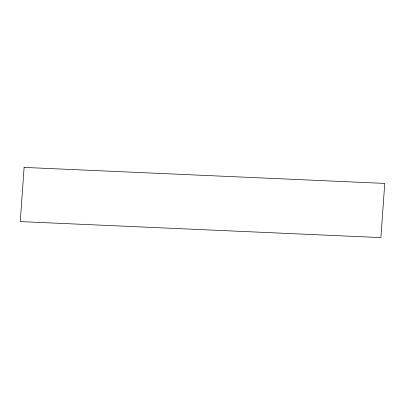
<?xml version="1.0" encoding="UTF-8"?>
<svg xmlns="http://www.w3.org/2000/svg" width="405" height="405" viewBox="0 0 405 405"><rect width="100%" height="100%" fill="white"/><g stroke="black" fill="none" stroke-linecap="round" stroke-linejoin="round"><path stroke-width="0.61" d="M24.108 167.407L20.25 221.586L380.892 237.593L384.75 183.414L24.108 167.407"/></g></svg>
